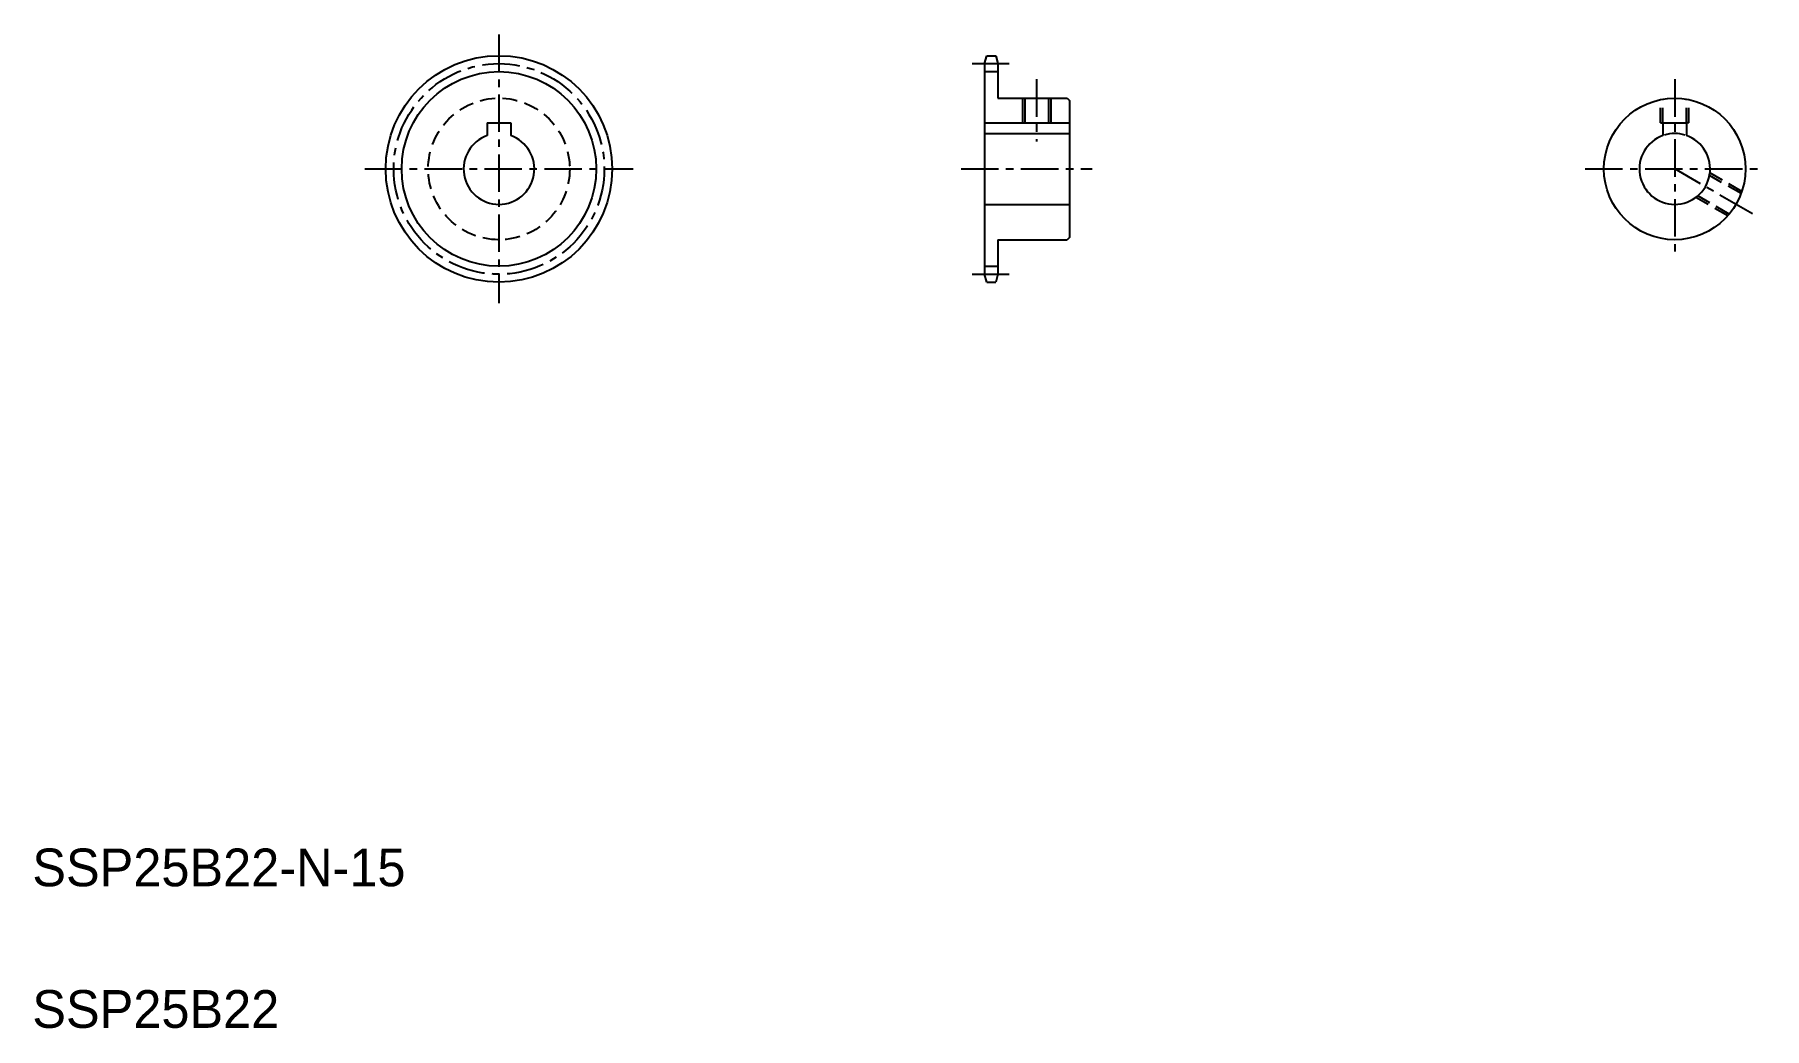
# Model space of a CAD drawing. Extents: x 20 to 387, y 20 to 230.
import ezdxf

# ---------------------------------------------------------------- set-up
doc = ezdxf.new("R2010")
doc.units = 0
doc.header["$LTSCALE"] = 0.25
doc.linetypes.add('CENTER', pattern=[50.8, 31.75, -6.35, 6.35, -6.35])
doc.linetypes.add('DASHED', pattern=[19.05, 12.7, -6.35])
doc.layers.get('0').update_dxf_attribs({"linetype": 'CONTINUOUS'})
doc.layers.add('CENTER', color=1, linetype='CENTER')

msp = doc.modelspace()

# ---------------------------------------------------------------- linework, layer by layer
at = {"color": 7, "linetype": 'CONTINUOUS'}
for p, q in [((221.83, 224.32), (222.28, 226.01)), ((221.83, 224.32), (221.83, 179.7)), ((222.28, 226.01), (224.17, 226.01)), ((224.17, 226.01), (224.63, 224.32)), ((224.63, 224.32), (224.63, 217.01)), ((221.83, 222.63), (224.63, 222.63)), ((224.63, 217.01), (239.33, 217.01)), ((230.33, 217.01), (230.33, 211.81)), ((235.33, 217.01), (235.33, 211.81)), ((239.33, 217.01), (239.83, 216.51)), ((239.83, 216.51), (239.83, 187.51)), ((116.4, 211.81), (116.4, 209.08)), ((116.4, 211.81), (121.4, 211.81)), ((121.4, 211.81), (121.4, 209.08)), ((221.83, 211.81), (239.83, 211.81)), ((221.83, 209.51), (239.83, 209.51)), ((365.08, 211.81), (365.58, 211.81)), ((365.58, 211.81), (365.58, 209.08)), ((365.58, 211.81), (370.58, 211.81)), ((370.58, 211.81), (370.58, 209.08)), ((371.08, 211.81), (370.58, 211.81)), ((221.83, 194.51), (239.83, 194.51)), ((224.63, 187.01), (239.33, 187.01)), ((224.63, 187.01), (224.63, 179.7)), ((239.83, 187.51), (239.33, 187.01)), ((224.63, 185.19), (224.63, 185.19)), ((224.63, 183.36), (224.63, 183.36)), ((221.83, 181.39), (224.63, 181.39)), ((222.28, 178.01), (221.83, 179.7)), ((224.63, 179.7), (224.17, 178.01)), ((222.28, 178.01), (224.17, 178.01))]:
    msp.add_line(p, q, dxfattribs=at)
at = {"color": 3, "linetype": 'CONTINUOUS'}
for p, q in [((229.83, 217.01), (229.83, 211.81)), ((235.83, 217.01), (235.83, 211.81))]:
    msp.add_line(p, q, dxfattribs=at)
at = {"color": 3, "linetype": 'DASHED'}
for p, q in [((365.08, 211.81), (365.08, 216.71)), ((365.58, 211.81), (365.58, 216.8)), ((370.58, 211.81), (370.58, 216.8)), ((371.08, 211.81), (371.08, 216.71)), ((382.14, 196.78), (375.46, 200.64)), ((382.31, 197.26), (375.54, 201.17)), ((379.31, 192.07), (372.54, 195.98)), ((379.64, 192.45), (372.96, 196.31))]:
    msp.add_line(p, q, dxfattribs=at)
at = {"color": 7, "linetype": 'CONTINUOUS'}
for centre, radius in [((118.9, 202.01), 24), ((368.08, 202.01), 15)]:
    msp.add_circle(centre, radius, dxfattribs=at)
at = {"color": 3, "linetype": 'CONTINUOUS'}
msp.add_circle((118.9, 202.01), 20.62, dxfattribs=at)
at = {"color": 3, "linetype": 'DASHED'}
msp.add_circle((118.9, 202.01), 15, dxfattribs=at)
at = {"color": 7, "linetype": 'CONTINUOUS'}
for centre in [(118.9, 202.01), (368.08, 202.01)]:
    msp.add_arc(centre, 7.5, 109.4712, 70.5288, dxfattribs=at)
at = {"color": 3, "linetype": 'CONTINUOUS'}
msp.add_arc((368.08, 202.01), 7.5, 72.9424, 107.0576, dxfattribs=at)
at = {"layer": 'CENTER', "color": 1, "linetype": 'CENTER'}
for p, q in [((118.9, 230.48), (118.9, 173.55)), ((219.15, 224.32), (227.05, 224.32)), ((232.83, 221.01), (232.83, 207.81)), ((368.08, 221.01), (368.08, 183.01)), ((90.44, 202.01), (147.37, 202.01)), ((216.83, 202.01), (244.64, 202.01)), ((349.08, 202.01), (387.08, 202.01)), ((384.54, 192.51), (368.08, 202.01)), ((219.15, 179.7), (227.05, 179.7))]:
    msp.add_line(p, q, dxfattribs=at)
msp.add_circle((118.9, 202.01), 22.31, dxfattribs=at)

# ---------------------------------------------------------------- texts
at = {"color": 7, "linetype": 'CONTINUOUS'}
for s, p in [('SSP25B22-N-15', (20, 50)), ('SSP25B22', (20, 20))]:
    msp.add_text(s, height=8, dxfattribs=at).set_placement(p)

doc.saveas('drawing.dxf')
